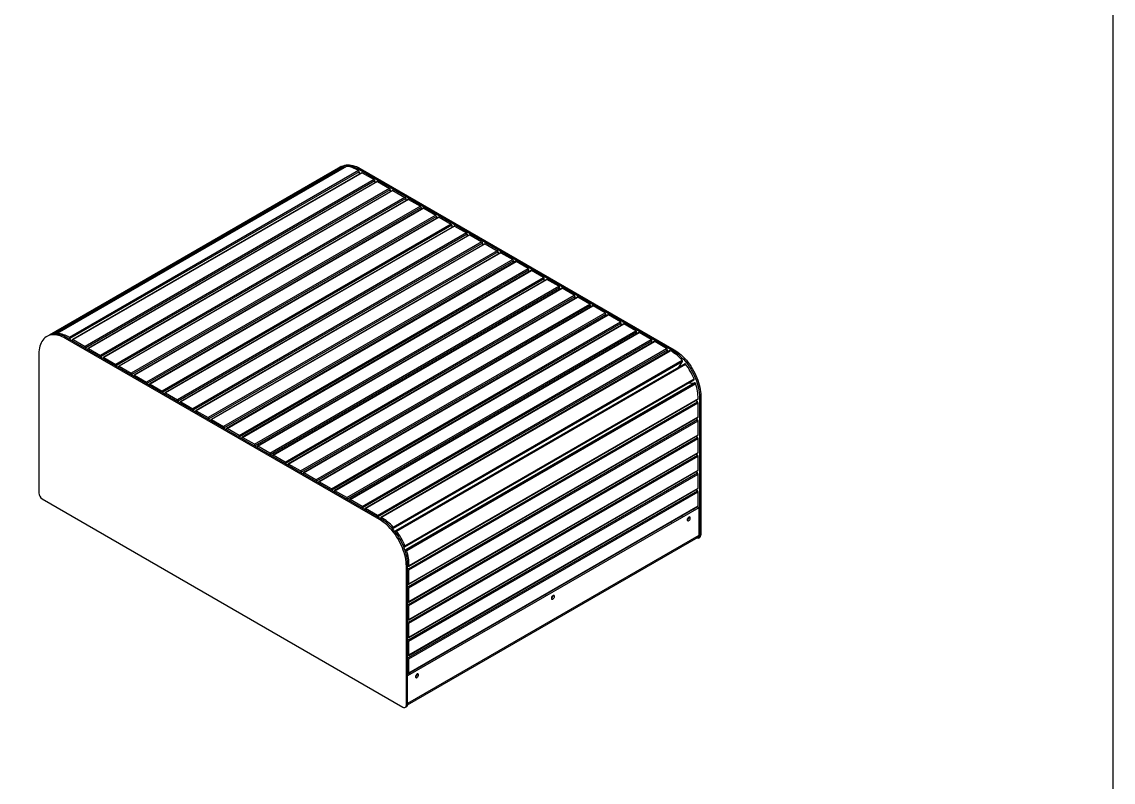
# Model space of a CAD drawing. Header units: millimetres. Extents: x 11004 to 16944, y 3285 to 7490.
# Drawn here: x 15561 to 16944, y 5388 to 6352 of the extents above; entities that cross this region are included whole.
import ezdxf

# ---------------------------------------------------------------- set-up
doc = ezdxf.new("R2010")
doc.units = ezdxf.units.MM
doc.header["$LTSCALE"] = 0.3
doc.layers.add('Nekreslit', color=6, linetype='Continuous', plot=False)

msp = doc.modelspace()

# ---------------------------------------------------------------- linework, layer by layer
for p, q in [((15962.3, 6166.2), (15595.7, 5954.5)), ((15968.3, 6168.2), (15601.7, 5956.6)), ((15969.4, 6167.1), (15603.4, 5955.8)), ((15972.3, 6168.3), (15605.7, 5956.7)), ((15972.5, 6168.4), (15606, 5956.8)), ((15987.5, 6163.1), (15621, 5951.4)), ((15988.3, 6161.6), (15621.8, 5950)), ((15991.6, 6160.4), (15625.1, 5948.8)), ((15992.2, 6160.4), (15625.7, 5948.8)), ((15965.7, 6168.1), (15964, 6167.2)), ((15969.4, 6167.1), (15969.6, 6166.8)), ((15988, 6164.8), (15989.7, 6165.8)), ((15988, 6164.8), (16386, 5935)), ((15988.3, 6161.6), (15988.3, 6158.5)), ((15989.7, 6165.8), (16387.7, 5936)), ((15992.2, 6160.4), (16007.5, 6151.6)), ((16007.5, 6151.6), (15640.9, 5939.9)), ((16008.4, 6150.1), (15641.8, 5938.5)), ((16011.2, 6149.2), (15644.6, 5937.6)), ((16011.8, 6149.1), (15645.2, 5937.5)), ((16008.4, 6150.1), (16008.4, 6147.6)), ((16011.8, 6149.1), (16027, 6140.3)), ((16027, 6140.3), (15660.5, 5928.7)), ((16027.9, 6138.8), (15661.3, 5927.2)), ((16030.7, 6137.9), (15664.1, 5926.3)), ((16031.3, 6137.8), (15664.7, 5926.2)), ((16027.9, 6138.8), (16027.9, 6136.3)), ((16031.3, 6137.8), (16046.5, 6129)), ((16046.5, 6129), (15680, 5917.4)), ((16047.4, 6127.6), (15680.8, 5915.9)), ((16050.2, 6126.6), (15683.6, 5915)), ((16050.8, 6126.6), (15684.2, 5915)), ((16066.1, 6117.8), (15699.5, 5906.1)), ((16066.9, 6116.3), (15700.3, 5904.7)), ((16047.4, 6127.6), (16047.4, 6125)), ((16050.8, 6126.6), (16066.1, 6117.8)), ((16066.9, 6116.3), (16066.9, 6113.8)), ((16069.7, 6115.4), (15703.1, 5903.8)), ((16070.3, 6115.3), (15703.7, 5903.7)), ((16085.6, 6106.5), (15719, 5894.9)), ((16086.4, 6105), (15719.9, 5893.4)), ((16089.2, 6104.1), (15722.7, 5892.5)), ((16089.8, 6104), (15723.3, 5892.4)), ((16070.3, 6115.3), (16085.6, 6106.5)), ((16086.4, 6105), (16086.4, 6102.5)), ((16089.8, 6104), (16105.1, 6095.2)), ((16105.1, 6095.2), (15738.5, 5883.6)), ((16105.9, 6093.8), (15739.4, 5882.1)), ((16108.7, 6092.8), (15742.2, 5881.2)), ((16109.3, 6092.8), (15742.8, 5881.2)), ((16105.9, 6093.8), (16105.9, 6091.2)), ((16109.3, 6092.8), (16124.6, 6084)), ((16124.6, 6084), (15758, 5872.3)), ((16125.5, 6082.5), (15758.9, 5870.9)), ((16128.3, 6081.6), (15761.7, 5870)), ((16128.9, 6081.5), (15762.3, 5869.9)), ((16125.5, 6082.5), (16125.5, 6080)), ((16128.9, 6081.5), (16144.1, 6072.7)), ((16144.1, 6072.7), (15777.6, 5861.1)), ((16145, 6071.2), (15778.4, 5859.6)), ((16147.8, 6070.3), (15781.2, 5858.7)), ((16148.4, 6070.2), (15781.8, 5858.6)), ((16163.6, 6061.4), (15797.1, 5849.8)), ((16145, 6071.2), (16145, 6068.7)), ((16148.4, 6070.2), (16163.6, 6061.4)), ((16164.5, 6060), (15797.9, 5848.3)), ((16167.3, 6059), (15800.7, 5847.4)), ((16167.9, 6059), (15801.3, 5847.4)), ((16183.2, 6050.2), (15816.6, 5838.5)), ((16184, 6048.7), (15817.4, 5837.1)), ((16186.8, 6047.8), (15820.3, 5836.2)), ((15820.9, 5836.1), (16187.4, 6047.7)), ((16164.5, 6060), (16164.5, 6057.4)), ((16167.9, 6059), (16183.2, 6050.2)), ((16184, 6048.7), (16184, 6046.1)), ((16202.7, 6038.9), (16187.4, 6047.7)), ((15836.1, 5827.3), (16202.7, 6038.9)), ((15837, 5825.8), (16203.5, 6037.4)), ((16206.3, 6036.5), (15839.8, 5824.9)), ((15840.4, 5824.8), (16206.9, 6036.4)), ((16203.5, 6034.9), (16203.5, 6037.4)), ((16222.2, 6027.6), (16206.9, 6036.4)), ((15855.6, 5816), (16222.2, 6027.6)), ((15856.5, 5814.5), (16223.1, 6026.2)), ((16225.8, 6025.2), (15859.3, 5813.6)), ((15859.9, 5813.6), (16226.4, 6025.2)), ((16223.1, 6023.6), (16223.1, 6026.2)), ((16241.7, 6016.4), (16226.4, 6025.2)), ((15875.2, 5804.7), (16241.7, 6016.4)), ((15876, 5803.3), (16242.6, 6014.9)), ((16245.4, 6014), (15878.8, 5802.4)), ((15879.4, 5802.3), (16246, 6013.9)), ((15894.7, 5793.5), (16261.2, 6005.1)), ((16242.6, 6012.4), (16242.6, 6014.9)), ((16261.2, 6005.1), (16246, 6013.9)), ((15895.5, 5792), (16262.1, 6003.6)), ((16264.9, 6002.7), (15898.3, 5791.1)), ((15898.9, 5791), (16265.5, 6002.6)), ((15914.2, 5782.2), (16280.8, 5993.8)), ((15915, 5780.7), (16281.6, 5992.4)), ((16284.4, 5991.4), (15917.8, 5779.8)), ((15918.4, 5779.8), (16285, 5991.4)), ((16262.1, 6001.1), (16262.1, 6003.6)), ((16280.8, 5993.8), (16265.5, 6002.6)), ((16281.6, 5989.8), (16281.6, 5992.4)), ((16300.3, 5982.6), (16285, 5991.4)), ((15933.7, 5770.9), (16300.3, 5982.6)), ((15934.6, 5769.5), (16301.1, 5981.1)), ((16303.9, 5980.2), (15937.3, 5768.6)), ((15937.9, 5768.5), (16304.5, 5980.1)), ((16301.1, 5978.6), (16301.1, 5981.1)), ((16319.8, 5971.3), (16304.5, 5980.1)), ((15953.2, 5759.7), (16319.8, 5971.3)), ((15954.1, 5758.2), (16320.6, 5969.8)), ((16323.4, 5968.9), (15956.9, 5757.3)), ((15957.5, 5757.2), (16324, 5968.8)), ((16320.6, 5967.3), (16320.6, 5969.8)), ((16339.3, 5960), (16324, 5968.8)), ((15594, 5953.6), (15592.4, 5952.6)), ((15618, 5951.2), (15616.3, 5950.2)), ((16014.3, 5720.5), (15616.3, 5950.2)), ((16016, 5721.5), (15618, 5951.2)), ((15621.8, 5950), (15621.8, 5949.1)), ((15972.7, 5748.4), (16339.3, 5960)), ((15973.6, 5746.9), (16340.2, 5958.6)), ((16342.9, 5957.6), (15976.4, 5746)), ((15977, 5746), (16343.5, 5957.6)), ((16340.2, 5956), (16340.2, 5958.6)), ((16358.8, 5948.8), (16343.5, 5957.6)), ((15624.8, 5947.3), (15624.8, 5948.3)), ((15625.7, 5948.8), (15640.9, 5939.9)), ((15641.8, 5938.5), (15641.8, 5937.5)), ((15644.3, 5936), (15644.3, 5937)), ((15645.2, 5937.5), (15660.5, 5928.7)), ((15992.3, 5737.1), (16358.8, 5948.8)), ((15993.1, 5735.7), (16359.7, 5947.3)), ((16362.5, 5946.4), (15995.9, 5734.8)), ((15996.5, 5734.7), (16363.1, 5946.3)), ((16011.8, 5725.9), (16378.3, 5937.5)), ((16012.6, 5724.4), (16379.2, 5936)), ((16359.7, 5944.8), (16359.7, 5947.3)), ((16378.3, 5937.5), (16363.1, 5946.3)), ((16379.2, 5932.9), (16379.2, 5936)), ((16386, 5935), (16387.7, 5936)), ((15582.4, 5930.6), (15582.4, 5754.3)), ((15661.3, 5927.2), (15661.3, 5926.2)), ((15663.9, 5924.8), (15663.9, 5925.7)), ((15664.7, 5926.2), (15680, 5917.4)), ((16382.5, 5934.8), (16015.9, 5723.2)), ((16016.5, 5723.1), (16383, 5934.7)), ((16031.5, 5711.1), (16398.1, 5922.7)), ((15680.8, 5915.9), (15680.8, 5915)), ((15683.4, 5913.5), (15683.4, 5914.5)), ((15684.2, 5915), (15699.5, 5906.1)), ((16031.9, 5709.5), (16398.5, 5921.1)), ((16401.3, 5918.1), (16034.7, 5706.5)), ((16035.8, 5706), (16402.3, 5917.6)), ((16393.9, 5913.8), (16398.5, 5921.1)), ((15700.3, 5904.7), (15700.3, 5903.7)), ((15702.9, 5902.2), (15702.9, 5903.2)), ((15703.7, 5903.7), (15719, 5894.9)), ((16046.4, 5686.2), (16413, 5897.8)), ((16046.5, 5687.4), (16413.1, 5899)), ((15719.9, 5893.4), (15719.9, 5892.4)), ((15722.4, 5891), (15722.4, 5891.9)), ((15723.3, 5892.4), (15738.5, 5883.6)), ((15739.4, 5882.1), (15739.4, 5881.2)), ((15741.9, 5879.7), (15741.9, 5880.7)), ((15742.8, 5881.2), (15758, 5872.3)), ((16414.1, 5893.9), (16047.5, 5682.3)), ((16415.3, 5892.8), (16048.7, 5681.1)), ((16405.6, 5893.6), (16414.1, 5893.9)), ((16406.1, 5893.9), (16406.1, 5893.6)), ((15758.9, 5870.9), (15758.9, 5869.9)), ((15761.4, 5868.4), (15761.4, 5869.4)), ((15762.3, 5869.9), (15777.6, 5861.1)), ((16050.8, 5658.2), (16417.4, 5869.8)), ((16051.4, 5661.6), (16417.9, 5873.2)), ((16418.2, 5873.7), (16051.6, 5662.1)), ((16051.6, 5656.8), (16418.2, 5868.4)), ((16417.4, 5869.8), (16414.7, 5871.4)), ((16418.2, 5850.7), (16418.2, 5868.4)), ((16419.9, 5876.3), (16421.6, 5877.2)), ((16419.9, 5876.3), (16419.9, 5699.9)), ((16421.6, 5877.2), (16421.6, 5700.9)), ((15778.4, 5859.6), (15778.4, 5858.6)), ((15781, 5857.2), (15781, 5858.1)), ((15781.8, 5858.6), (15797.1, 5849.8)), ((15797.9, 5848.3), (15797.9, 5847.4)), ((15800.5, 5845.9), (15800.5, 5846.9)), ((15801.3, 5847.4), (15816.6, 5838.5)), ((16050.8, 5635.7), (16417.4, 5847.3)), ((16051.4, 5638.6), (16418, 5850.2)), ((16051.6, 5639.1), (16418.2, 5850.7)), ((16051.6, 5634.2), (16418.2, 5845.8)), ((16417.4, 5847.3), (16415.2, 5848.6)), ((16418.2, 5828.2), (16418.2, 5845.8)), ((15817.4, 5837.1), (15817.4, 5836.1)), ((15820, 5835.6), (15820, 5834.6)), ((15836.1, 5827.3), (15820.9, 5836.1)), ((15837, 5824.8), (15837, 5825.8)), ((16051.4, 5616), (16418, 5827.6)), ((16051.6, 5616.6), (16418.2, 5828.2)), ((16417.4, 5824.8), (16415.2, 5826)), ((15839.5, 5824.3), (15839.5, 5823.4)), ((15855.6, 5816), (15840.4, 5824.8)), ((15856.5, 5813.6), (15856.5, 5814.5)), ((15859, 5813.1), (15859, 5812.1)), ((15875.2, 5804.7), (15859.9, 5813.6)), ((16050.8, 5613.1), (16417.4, 5824.8)), ((16051.6, 5611.7), (16418.2, 5823.3)), ((16418.2, 5805.7), (16418.2, 5823.3)), ((15876, 5802.3), (15876, 5803.3)), ((15878.6, 5801.8), (15878.6, 5800.8)), ((15894.7, 5793.5), (15879.4, 5802.3)), ((16050.8, 5590.6), (16417.4, 5802.2)), ((16051.4, 5593.5), (16418, 5805.1)), ((16051.6, 5594), (16418.2, 5805.7)), ((16051.6, 5589.1), (16418.2, 5800.8)), ((16417.4, 5802.2), (16415.2, 5803.5)), ((16418.2, 5783.1), (16418.2, 5800.8)), ((15895.5, 5791), (15895.5, 5792)), ((15898.1, 5790.5), (15898.1, 5789.6)), ((15914.2, 5782.2), (15898.9, 5791)), ((15915, 5779.8), (15915, 5780.7)), ((15917.6, 5779.3), (15917.6, 5778.3)), ((15933.7, 5770.9), (15918.4, 5779.8)), ((16050.8, 5568.1), (16417.4, 5779.7)), ((16051.4, 5571), (16418, 5782.6)), ((16051.6, 5571.5), (16418.2, 5783.1)), ((16051.6, 5566.6), (16418.2, 5778.2)), ((16417.4, 5779.7), (16415.2, 5781)), ((16418.2, 5760.6), (16418.2, 5778.2)), ((15934.6, 5768.5), (15934.6, 5769.5)), ((15937.1, 5768), (15937.1, 5767)), ((15953.2, 5759.7), (15937.9, 5768.5)), ((15954.1, 5757.2), (15954.1, 5758.2)), ((15956.6, 5756.7), (15956.6, 5755.8)), ((15972.7, 5748.4), (15957.5, 5757.2)), ((16050.8, 5545.5), (16417.4, 5757.2)), ((16051.4, 5548.4), (16418, 5760)), ((16051.6, 5549), (16418.2, 5760.6)), ((16417.4, 5757.2), (16415.2, 5758.4)), ((15586.7, 5746.9), (16044, 5482.9)), ((15973.6, 5746), (15973.6, 5746.9)), ((15976.1, 5745.5), (15976.1, 5744.5)), ((15992.3, 5737.1), (15977, 5746)), ((16051.6, 5544.1), (16418.2, 5755.7)), ((16418.2, 5738), (16418.2, 5755.7)), ((15993.1, 5734.7), (15993.1, 5735.7)), ((15995.6, 5734.2), (15995.6, 5733.2)), ((16011.8, 5725.9), (15996.5, 5734.7)), ((16417.4, 5736.6), (16049.9, 5524.5)), ((16419.1, 5735.6), (16049.9, 5522.5)), ((16051.4, 5525.9), (16418, 5737.5)), ((16051.6, 5526.4), (16418.2, 5738)), ((16402.3, 5728.5), (16402.3, 5727.9)), ((16403.1, 5728.4), (16403.1, 5728.9)), ((16411.8, 5733.9), (16412.3, 5733.6)), ((16412.3, 5733.6), (16413.1, 5734.1)), ((16413.1, 5734.1), (16412.6, 5734.4)), ((16419.1, 5735.6), (16417.4, 5736.6)), ((16419.1, 5735.6), (16419.1, 5700.3)), ((16012.6, 5723.4), (16012.6, 5724.4)), ((16016, 5721.5), (16014.3, 5720.5)), ((16015.7, 5722.6), (16015.7, 5721.7)), ((16380.9, 5716.1), (16380.9, 5715.6)), ((16383.7, 5717.4), (16383.9, 5717.3)), ((16383.8, 5717.8), (16384.3, 5717.5)), ((16385.1, 5718.5), (16385.1, 5718)), ((16386.5, 5719.3), (16386.5, 5718.8)), ((16387, 5719.1), (16387, 5719.6)), ((16395.6, 5724.6), (16396.1, 5724.3)), ((16396.1, 5724.3), (16397, 5724.8)), ((16397, 5724.8), (16396.5, 5725.1)), ((16396.6, 5725.1), (16396.6, 5725)), ((16397.2, 5724.9), (16397, 5724.8)), ((16397.9, 5725.7), (16397.7, 5725.8)), ((16397.9, 5725.7), (16397.7, 5725.8)), ((16397.9, 5725.7), (16397.9, 5725.9)), ((16398.2, 5725.9), (16398.4, 5726.2)), ((16406.3, 5722.4), (16405.5, 5722.9)), ((16031.3, 5708.5), (16031.9, 5709.5)), ((16033.8, 5705.4), (16034.1, 5705.7)), ((16034.6, 5706.3), (16033.9, 5705.3)), ((16419.9, 5699.9), (16421.6, 5700.9)), ((16419.1, 5700.3), (16049.9, 5487.2)), ((16049.9, 5485.6), (16418.1, 5698.1)), ((16418.7, 5697.1), (16420.4, 5698.1)), ((16044.9, 5686.1), (16046.2, 5686.2)), ((16045.3, 5686.1), (16045, 5685.9)), ((16046.4, 5682.2), (16047.5, 5682.3)), ((16049.9, 5662.7), (16048.3, 5661.7)), ((16048.3, 5485.3), (16048.3, 5661.7)), ((16049.9, 5486.3), (16049.9, 5662.7)), ((16050.8, 5661.7), (16049.9, 5662.1)), ((16050.8, 5658.2), (16049.9, 5658.7)), ((16051.6, 5639.1), (16051.6, 5656.8)), ((16049.9, 5639.1), (16050.8, 5638.6)), ((16050.8, 5635.7), (16049.9, 5636.2)), ((16051.6, 5616.6), (16051.6, 5634.2)), ((16239.5, 5634.5), (16240, 5634.2)), ((16240, 5634.2), (16240.9, 5634.7)), ((16240.9, 5634.7), (16240.4, 5635)), ((16214.2, 5619.9), (16214.2, 5619.3)), ((16214.8, 5619.6), (16214.8, 5620.2)), ((16223.4, 5625.2), (16223.9, 5624.9)), ((16223.9, 5624.9), (16224.7, 5625.4)), ((16224.7, 5625.4), (16224.2, 5625.7)), ((16225.4, 5626), (16225.2, 5626.2)), ((16225.4, 5626), (16225.2, 5626.2)), ((16225.4, 5626), (16225.6, 5626.4)), ((16230, 5629), (16230, 5628.4)), ((16230.9, 5628.9), (16230.9, 5629.5)), ((16234.1, 5622.9), (16233.2, 5623.4)), ((16049.9, 5616.6), (16050.8, 5616.1)), ((16050.8, 5613.1), (16049.9, 5613.6)), ((16051.6, 5594), (16051.6, 5611.7)), ((16202.1, 5612.6), (16202.3, 5612.4)), ((16202.2, 5612.9), (16202.7, 5612.6)), ((16203.5, 5613.1), (16203.5, 5613.7)), ((16049.9, 5594), (16050.8, 5593.6)), ((16050.8, 5590.6), (16049.9, 5591.1)), ((16051.6, 5571.5), (16051.6, 5589.1)), ((16049.9, 5571.5), (16050.8, 5571)), ((16050.8, 5568.1), (16049.9, 5568.6)), ((16051.6, 5549), (16051.6, 5566.6)), ((16049.9, 5549), (16050.8, 5548.5)), ((16050.8, 5545.5), (16049.9, 5546)), ((16051.6, 5526.4), (16051.6, 5544.1)), ((16067.3, 5535), (16067.8, 5534.8)), ((16067.8, 5534.8), (16068.6, 5535.2)), ((16068.6, 5535.2), (16068.1, 5535.5)), ((16049.9, 5526.4), (16050.8, 5525.9)), ((16049.9, 5526.4), (16051.6, 5525.5)), ((16051.6, 5525.5), (16052.5, 5525.9)), ((16052.5, 5525.9), (16052, 5526.2)), ((16052.1, 5526.3), (16052.2, 5526.1)), ((16053.5, 5526.9), (16053.3, 5527)), ((16053.5, 5526.9), (16053.3, 5527)), ((16053.5, 5526.9), (16053.5, 5527.1)), ((16057.8, 5529.6), (16057.8, 5529)), ((16058.6, 5529.5), (16058.6, 5530.1)), ((16061.8, 5523.5), (16061, 5524)), ((16047, 5482.6), (16048.7, 5483.6)), ((16049.9, 5486.3), (16048.3, 5485.3))]:
    msp.add_line(p, q)
at = {"flags": 128}
for points in [[(15963.2, 6166.6), (15963.2, 6166.7), (15964.8, 6167.6), (15966.6, 6168.4), (15968.4, 6168.9), (15970.4, 6169.3), (15972.4, 6169.4), (15974.5, 6169.3), (15976.6, 6169.1), (15978.8, 6168.6), (15981.1, 6167.9), (15983.4, 6167.1), (15985.7, 6166), (15988, 6164.8)], [(15965.7, 6168.1), (15966.5, 6168.6), (15968.3, 6169.3), (15970.1, 6169.9), (15972.1, 6170.2), (15974.1, 6170.4), (15976.2, 6170.3), (15978.3, 6170.1), (15980.5, 6169.6), (15982.8, 6168.9), (15985.1, 6168.1), (15987.4, 6167), (15989.7, 6165.8)], [(15972.3, 6168.3), (15972.4, 6168.4), (15972.5, 6168.4)], [(15616.3, 5950.2), (15614, 5951.5), (15611.7, 5952.5), (15609.4, 5953.4), (15607.2, 5954.1), (15605, 5954.5), (15602.8, 5954.8), (15600.7, 5954.9), (15598.7, 5954.7), (15596.8, 5954.4), (15594.9, 5953.8), (15593.2, 5953.1), (15591.5, 5952.1), (15590, 5951), (15588.6, 5949.6), (15587.3, 5948.1), (15586.2, 5946.5), (15585.2, 5944.6), (15584.4, 5942.6), (15583.7, 5940.5), (15583.1, 5938.2), (15582.7, 5935.8), (15582.5, 5933.3), (15582.4, 5930.6)], [(15618, 5951.2), (15615.7, 5952.5), (15613.4, 5953.5), (15611.1, 5954.4), (15608.9, 5955), (15606.7, 5955.5), (15604.5, 5955.8), (15602.4, 5955.8), (15600.4, 5955.7), (15598.5, 5955.3), (15596.6, 5954.8), (15594.9, 5954), (15594, 5953.6)], [(15605.5, 5955.7), (15605.5, 5955.9), (15605.4, 5956.1), (15605.5, 5956.3), (15605.5, 5956.4), (15605.6, 5956.6), (15605.7, 5956.7), (15605.8, 5956.7), (15606, 5956.8)], [(16387.7, 5936), (16390, 5934.6), (16392.3, 5933), (16394.6, 5931.2), (16396.8, 5929.3), (16399, 5927.2), (16401.2, 5925), (16403.3, 5922.6), (16405.3, 5920.1), (16407.2, 5917.6), (16409.1, 5914.9), (16410.8, 5912.1), (16412.5, 5909.3), (16414, 5906.4), (16415.4, 5903.4), (16416.7, 5900.5), (16417.8, 5897.5), (16418.8, 5894.5), (16419.6, 5891.5), (16420.3, 5888.5), (16420.9, 5885.6), (16421.3, 5882.8), (16421.5, 5880), (16421.6, 5877.2)], [(16386, 5935), (16388.3, 5933.6), (16390.6, 5932), (16392.9, 5930.2), (16395.1, 5928.3), (16397.3, 5926.2), (16399.5, 5924), (16401.6, 5921.6), (16403.6, 5919.2), (16405.5, 5916.6), (16407.4, 5913.9), (16409.1, 5911.1), (16410.8, 5908.3), (16412.3, 5905.4), (16413.7, 5902.4), (16415, 5899.5), (16416.1, 5896.5), (16417.1, 5893.5), (16417.9, 5890.5), (16418.6, 5887.6), (16419.2, 5884.6), (16419.6, 5881.8), (16419.8, 5879), (16419.9, 5876.3)], [(16394.2, 5914.3), (16394.3, 5914.3), (16394.4, 5914.1)], [(16402.3, 5917.6), (16402.2, 5917.8), (16402, 5917.9), (16401.8, 5918.1), (16401.7, 5918.1), (16401.5, 5918.1), (16401.3, 5918.1), (16401.3, 5918.1)], [(16413, 5897.8), (16413, 5897.9), (16413.1, 5898), (16413.2, 5898.2), (16413.2, 5898.3), (16413.2, 5898.6), (16413.2, 5898.8), (16413.1, 5899)], [(16048.3, 5661.7), (16048.2, 5664.4), (16047.9, 5667.2), (16047.5, 5670.1), (16047, 5673), (16046.3, 5676), (16045.4, 5678.9), (16044.4, 5681.9), (16043.3, 5684.9), (16042, 5687.9), (16040.6, 5690.8), (16039.1, 5693.7), (16037.5, 5696.6), (16035.7, 5699.3), (16033.9, 5702), (16031.9, 5704.6), (16029.9, 5707.1), (16027.8, 5709.4), (16025.7, 5711.7), (16023.5, 5713.8), (16021.2, 5715.7), (16018.9, 5717.5), (16016.6, 5719.1), (16014.3, 5720.5)], [(16049.9, 5662.7), (16049.9, 5665.4), (16049.6, 5668.2), (16049.2, 5671.1), (16048.7, 5674), (16048, 5676.9), (16047.1, 5679.9), (16046.1, 5682.9), (16045, 5685.9), (16043.7, 5688.9), (16042.3, 5691.8), (16040.8, 5694.7), (16039.2, 5697.5), (16037.4, 5700.3), (16035.6, 5703), (16033.6, 5705.6), (16031.6, 5708.1), (16029.5, 5710.4), (16027.4, 5712.6), (16025.2, 5714.7), (16022.9, 5716.7), (16020.6, 5718.4), (16018.3, 5720), (16016, 5721.5)], [(16397.9, 5725.7), (16397.9, 5725.7), (16397.9, 5725.7), (16397.9, 5725.7), (16397.9, 5725.7), (16397.9, 5725.7), (16397.9, 5725.7), (16397.9, 5725.7), (16397.9, 5725.7)], [(16398, 5725.4), (16398.2, 5725.6), (16398.5, 5726.3)], [(16408.2, 5722.5), (16408.2, 5723.1), (16407.9, 5723.5), (16407.6, 5723.8), (16407.1, 5723.9), (16406.6, 5723.7), (16406.1, 5723.4), (16405.5, 5722.9), (16405.1, 5722.3), (16404.7, 5721.7), (16404.5, 5721), (16404.4, 5720.3), (16404.5, 5719.7), (16404.7, 5719.3), (16405.1, 5719), (16405.5, 5718.9), (16406.1, 5719.1), (16406.6, 5719.4), (16407.1, 5719.8), (16407.6, 5720.4), (16407.9, 5721.1), (16408.2, 5721.8), (16408.2, 5722.5)], [(16035.8, 5706), (16035.6, 5706.2), (16035.4, 5706.3), (16035.3, 5706.4), (16035.1, 5706.5), (16034.9, 5706.5), (16034.8, 5706.5), (16034.7, 5706.4), (16034.6, 5706.3)], [(16046.2, 5686.2), (16046.3, 5686.2), (16046.5, 5686.3), (16046.6, 5686.4), (16046.6, 5686.6), (16046.6, 5686.7), (16046.6, 5686.9), (16046.6, 5687.2), (16046.5, 5687.4)], [(16419.9, 5699.9), (16419.8, 5699), (16419.6, 5698.2), (16419.2, 5697.6), (16418.7, 5697.1), (16418, 5696.9), (16417.3, 5696.9), (16416.5, 5697.1), (16416.3, 5697.1)], [(16224.9, 5625.5), (16224.9, 5625.5), (16224.7, 5625.4)], [(16225.4, 5626), (16225.4, 5626), (16225.4, 5626), (16225.4, 5626), (16225.4, 5626), (16225.4, 5626), (16225.4, 5626), (16225.4, 5626), (16225.4, 5626)], [(16225.7, 5625.9), (16226.1, 5626.4), (16226.3, 5626.8)], [(16236, 5623.1), (16235.9, 5623.6), (16235.7, 5624.1), (16235.3, 5624.3), (16234.9, 5624.4), (16234.3, 5624.3), (16233.8, 5624), (16233.3, 5623.5), (16232.8, 5622.9), (16232.5, 5622.2), (16232.2, 5621.5), (16232.2, 5620.8), (16232.2, 5620.3), (16232.5, 5619.8), (16232.8, 5619.6), (16233.3, 5619.5), (16233.8, 5619.6), (16234.3, 5619.9), (16234.9, 5620.4), (16235.3, 5621), (16235.7, 5621.7), (16235.9, 5622.4), (16236, 5623.1)], [(16052.7, 5526), (16052.5, 5526), (16052.5, 5526)], [(16053.5, 5526.5), (16053.8, 5527), (16054, 5527.4)], [(16053.5, 5526.9), (16053.5, 5526.9), (16053.5, 5526.9), (16053.5, 5526.9), (16053.5, 5526.9), (16053.5, 5526.9), (16053.5, 5526.9), (16053.5, 5526.9), (16053.5, 5526.9)], [(16063.7, 5523.6), (16063.7, 5524.2), (16063.4, 5524.6), (16063.1, 5524.9), (16062.6, 5525), (16062.1, 5524.9), (16061.6, 5524.5), (16061, 5524.1), (16060.6, 5523.5), (16060.2, 5522.8), (16060, 5522.1), (16059.9, 5521.4), (16060, 5520.8), (16060.2, 5520.4), (16060.6, 5520.1), (16061, 5520), (16061.6, 5520.2), (16062.1, 5520.5), (16062.6, 5521), (16063.1, 5521.6), (16063.4, 5522.2), (16063.7, 5522.9), (16063.7, 5523.6)], [(16044, 5482.9), (16044.8, 5482.5), (16045.6, 5482.3), (16046.4, 5482.3), (16047, 5482.6), (16047.5, 5483), (16047.9, 5483.6), (16048.2, 5484.4), (16048.3, 5485.3)]]:
    msp.add_lwpolyline(points, dxfattribs=at)
for centre, radius, start, end in [((15970.6, 6151.6), 16.7, 97.9864, 119.7828), ((15968.1, 6166.8), 1.41, 13.903, 83.1127), ((15969.4, 6135.6), 32.9, 56.539, 84.5184), ((15986.5, 6161.5), 1.85, 2.6991, 56.0907), ((15991.9, 6159.9), 0.604, 54.3824, 114.3071), ((16006.5, 6150), 1.84, 2.6055, 57.3945), ((16011.4, 6148.6), 0.604, 54.3824, 114.3071), ((16026, 6138.7), 1.84, 2.6055, 57.3945), ((16030.9, 6137.4), 0.604, 54.3824, 114.3071), ((16045.6, 6127.5), 1.84, 2.6055, 57.3945), ((16050.4, 6126.1), 0.604, 54.3824, 114.3071), ((16065.1, 6116.2), 1.84, 2.6055, 57.3945), ((16070, 6114.8), 0.604, 54.3824, 114.3071), ((16084.6, 6104.9), 1.84, 2.6055, 57.3945), ((16089.5, 6103.6), 0.604, 54.3824, 114.3071), ((16104.1, 6093.7), 1.84, 2.6055, 57.3945), ((16109, 6092.3), 0.604, 54.3824, 114.3071), ((16123.6, 6082.4), 1.84, 2.6055, 57.3945), ((16128.5, 6081), 0.604, 54.3824, 114.3071), ((16143.1, 6071.1), 1.84, 2.6055, 57.3945), ((16148, 6069.8), 0.604, 54.3824, 114.3071), ((16162.6, 6059.9), 1.84, 2.6055, 57.3945), ((16167.5, 6058.5), 0.604, 54.3824, 114.3071), ((16182.2, 6048.6), 1.84, 2.6055, 57.3945), ((16187.1, 6047.2), 0.604, 54.3824, 114.3071), ((16201.7, 6037.3), 1.84, 2.6055, 57.3945), ((16206.6, 6035.9), 0.604, 54.3824, 114.3071), ((16221.2, 6026.1), 1.84, 2.6055, 57.3945), ((16226.1, 6024.7), 0.604, 54.3824, 114.3071), ((16240.7, 6014.8), 1.84, 2.6055, 57.3945), ((16245.6, 6013.4), 0.604, 54.3824, 114.3071), ((16260.2, 6003.5), 1.84, 2.6055, 57.3945), ((16265.1, 6002.1), 0.604, 54.3824, 114.3071), ((16279.8, 5992.3), 1.84, 2.6055, 57.3945), ((16284.6, 5990.9), 0.604, 54.3824, 114.3071), ((16299.3, 5981), 1.84, 2.6055, 57.3945), ((16304.2, 5979.6), 0.604, 54.3824, 114.3071), ((16318.8, 5969.7), 1.84, 2.6055, 57.3945), ((16323.7, 5968.3), 0.604, 54.3824, 114.3071), ((15604, 5940.1), 16.6, 97.9305, 123.3157), ((15601.6, 5955.3), 1.31, 24.6638, 84.1056), ((15602.8, 5924), 32.9, 56.539, 84.5184), ((15619.9, 5949.9), 1.85, 2.6991, 56.0907), ((16338.3, 5958.5), 1.84, 2.6055, 57.3945), ((16343.2, 5957.1), 0.604, 54.3824, 114.3071), ((15625.3, 5948.4), 0.524, 50.7967, 189.214), ((15640, 5938.4), 1.84, 2.6055, 57.3945), ((15644.9, 5937.1), 0.524, 50.7967, 189.214), ((16357.8, 5947.2), 1.84, 2.6055, 57.3945), ((16362.7, 5945.8), 0.604, 54.3824, 114.3071), ((16377.3, 5935.9), 1.84, 2.6055, 57.3945), ((15659.5, 5927.1), 1.84, 2.6055, 57.3945), ((15664.4, 5925.8), 0.524, 50.7967, 189.214), ((16382.7, 5934.2), 0.584, 56.5294, 114.996), ((16355, 5884.4), 57.6, 41.6974, 60.9118), ((16397, 5921.6), 1.5, 341.2662, 47.3083), ((15679, 5915.9), 1.84, 2.6055, 57.3945), ((15683.9, 5914.6), 0.524, 50.7967, 189.214), ((16337, 5867.5), 82.3, 22.4937, 37.5063), ((15698.5, 5904.6), 1.84, 2.6055, 57.3945), ((15703.4, 5903.3), 0.524, 50.7967, 189.214), ((15718, 5893.3), 1.84, 2.6055, 57.3945), ((15722.9, 5892), 0.524, 50.7967, 189.214), ((15737.5, 5882.1), 1.84, 2.6055, 57.3945), ((15742.4, 5880.8), 0.524, 50.7967, 189.214), ((16413.8, 5892.4), 1.5, 12.6892, 78.7379), ((16360.5, 5874.7), 57.6, 359.0909, 18.3028), ((15757.1, 5870.8), 1.84, 2.6055, 57.3945), ((15762, 5869.5), 0.524, 50.7967, 189.214), ((16416.4, 5868.3), 1.84, 2.6055, 57.3945), ((16417.6, 5873.7), 0.584, 305.0021, 3.4744), ((15776.6, 5859.5), 1.84, 2.6055, 57.3945), ((15781.5, 5858.2), 0.524, 50.7967, 189.214), ((15796.1, 5848.3), 1.84, 2.6055, 57.3945), ((15801, 5847), 0.524, 50.7967, 189.214), ((16416.4, 5845.7), 1.84, 2.6055, 57.3945), ((16417.6, 5850.7), 0.592, 305.0133, 6.2988), ((15815.6, 5837), 1.84, 2.6055, 57.3945), ((15820.5, 5835.7), 0.524, 50.7967, 189.214), ((15835.1, 5825.7), 1.84, 2.6055, 57.3945), ((16417.6, 5828.1), 0.592, 305.0133, 6.2988), ((15840, 5824.4), 0.524, 50.7967, 189.214), ((15854.6, 5814.5), 1.84, 2.6055, 57.3945), ((15859.6, 5813.2), 0.524, 50.7967, 189.214), ((16416.4, 5823.2), 1.84, 2.6055, 57.3945), ((15874.2, 5803.2), 1.84, 2.6055, 57.3945), ((15879.1, 5801.9), 0.524, 50.7967, 189.214), ((16416.4, 5800.7), 1.84, 2.6055, 57.3945), ((16417.6, 5805.6), 0.592, 305.0133, 6.2988), ((15893.7, 5791.9), 1.84, 2.6055, 57.3945), ((15898.6, 5790.6), 0.524, 50.7967, 189.214), ((15913.2, 5780.7), 1.84, 2.6055, 57.3945), ((15918.1, 5779.4), 0.524, 50.7967, 189.214), ((15932.7, 5769.4), 1.84, 2.6055, 57.3945), ((16416.4, 5778.1), 1.84, 2.6055, 57.3945), ((16417.6, 5783.1), 0.592, 305.0133, 6.2988), ((15937.6, 5768.1), 0.524, 50.7967, 189.214), ((15952.2, 5758.1), 1.84, 2.6055, 57.3945), ((15957.1, 5756.8), 0.524, 50.7967, 189.214), ((16416.4, 5755.6), 1.84, 2.6055, 57.3945), ((16417.6, 5760.5), 0.592, 305.0133, 6.2988), ((15591.6, 5754.7), 9.22, 182.6055, 237.3945), ((15971.7, 5746.9), 1.84, 2.6055, 57.3945), ((15976.7, 5745.6), 0.524, 50.7967, 189.214), ((15991.3, 5735.6), 1.84, 2.6055, 57.3945), ((15996.2, 5734.3), 0.524, 50.7967, 189.214), ((16417.6, 5738), 0.592, 305.0133, 6.2988), ((16010.8, 5724.3), 1.84, 2.6055, 57.3945), ((16016.2, 5722.7), 0.519, 53.9546, 189.6852), ((15988.5, 5672.8), 57.6, 41.6974, 60.9118), ((16381.6, 5716.3), 0.651, 198.3385, 244.4413), ((16383.9, 5717.8), 0.434, 207.0817, 239.5957), ((16398.4, 5723.1), 2.6, 102.5067, 133.321), ((16396.7, 5725.7), 0.662, 261.2046, 261.2527), ((16396.3, 5727.1), 2.21, 283.8767, 335.1787), ((16396.2, 5727.1), 2.33, 286.4059, 335.6663), ((16395.7, 5727.5), 3.04, 306.6224, 333.9458), ((16402.6, 5723.6), 3.95, 297.9156, 2.0898), ((16030.5, 5710), 1.5, 341.2662, 47.3083), ((15970.5, 5655.9), 82.3, 22.4937, 37.5063), ((16418.7, 5700.5), 2.88, 304.0564, 7.2558), ((16416.8, 5700), 2.3, 304.0564, 7.2558), ((16047.2, 5680.8), 1.5, 12.6892, 78.7379), ((15994, 5663), 57.6, 359.0909, 18.3028), ((16051.1, 5662.1), 0.519, 230.3251, 6.0566), ((16049.8, 5656.7), 1.84, 2.6055, 57.3945), ((16051.1, 5639), 0.524, 230.7967, 9.214), ((16049.8, 5634.1), 1.84, 2.6055, 57.3945), ((16225.6, 5623.6), 2.42, 93.7116, 124.1315), ((16224.1, 5627.5), 2.1, 282.4746, 336.5808), ((16224, 5627.7), 2.32, 286.3242, 335.748), ((16223.4, 5628.1), 3.02, 306.5379, 333.7937), ((16230.3, 5624.1), 3.95, 297.9156, 2.0898), ((16051.1, 5616.5), 0.524, 230.7967, 9.214), ((16049.8, 5611.6), 1.84, 2.6055, 57.3945), ((16202.3, 5613), 0.434, 207.0817, 239.5957), ((16051.1, 5594), 0.524, 230.7967, 9.214), ((16049.8, 5589.1), 1.84, 2.6055, 57.3945), ((16051.1, 5571.4), 0.524, 230.7967, 9.214), ((16049.8, 5566.5), 1.84, 2.6055, 57.3945), ((16051.1, 5548.9), 0.524, 230.7967, 9.214), ((16049.8, 5544), 1.84, 2.6055, 57.3945), ((16051.1, 5526.3), 0.524, 230.7967, 9.214), ((16054.2, 5524.3), 2.73, 106.6859, 137.3079), ((16052.2, 5526.9), 0.738, 268.3999, 268.4446), ((16051.8, 5528.1), 2.12, 282.7541, 336.3012), ((16051.8, 5528.2), 2.24, 285.3878, 336.6844), ((16051.2, 5528.6), 2.97, 306.3082, 334.26), ((16058.1, 5524.7), 3.95, 297.9156, 2.0898), ((16047, 5486), 2.96, 305.0133, 6.2988)]:
    msp.add_arc(centre, radius, start, end)
at = {"layer": 'Nekreslit'}
msp.add_lwpolyline([(11004.4, 3289.9), (16944.4, 3289.9), (16944.4, 7489.9), (11004.4, 7489.9)], close=True, dxfattribs=at)

doc.saveas('drawing.dxf')
